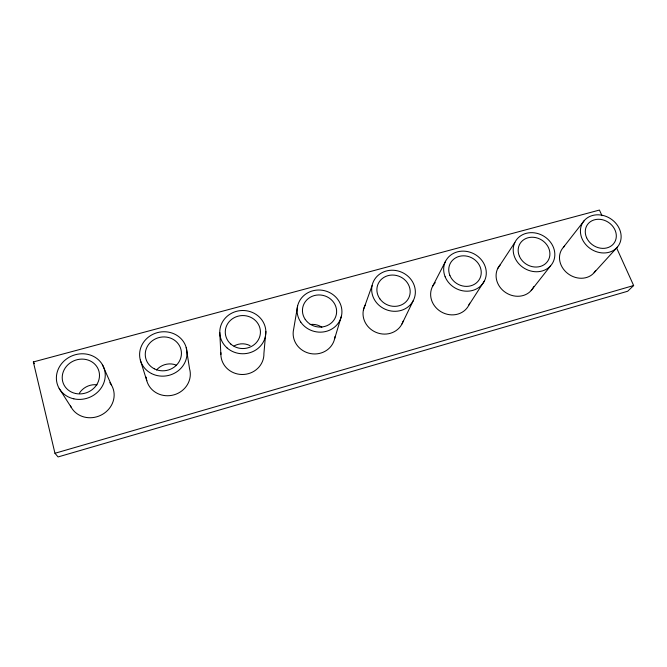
<?xml version="1.0" encoding="UTF-8"?>
<svg xmlns="http://www.w3.org/2000/svg" width="667" height="667" viewBox="0 0 667 667"><rect width="100%" height="100%" fill="white"/><g stroke="black" fill="none" stroke-linecap="round" stroke-linejoin="round"><path stroke-width="1" d="M265.858 331.466L263.915 353.452A21.527 20.377 -1.7 0 1 241.938 374.495A21.527 20.377 -1.7 0 1 220.927 352.71M297.624 305.861L293.647 329.215A21.044 19.827 12.7 0 0 310.747 353.618A21.044 19.827 12.7 0 0 334.992 336.585M334.659 338.628L341.471 315.958M363.407 309.897L372.069 285.626M402.009 323.912L413.298 300.592A22.103 20.268 22.3 0 0 391.629 270.235A22.103 20.268 22.3 0 0 375.604 301.492A22.103 20.268 22.3 0 0 413.298 300.592M432.466 286.602L445.573 261.247M468.934 304.977L484.517 280.782M497.682 268.601L514.849 242.488M563.323 247.407L584.4 220.41M531.174 290.554L550.634 265.766A21.511 18.784 31.1 0 0 536.585 233.233A21.511 18.784 31.1 0 0 514.849 257.629A21.511 18.784 31.1 0 0 550.634 265.766M594.114 272.695L617.334 247.165A21.261 18.076 33.2 0 0 602.76 215.374A21.261 18.076 33.2 0 0 582.241 239.128A21.261 18.076 33.2 0 0 617.334 247.165M616.541 247.79L633.65 285.526L627.689 291.237L58.071 456.937L54.952 453.277L33.35 361.948L599.433 210.063L602.001 215.724M54.952 453.277L633.65 285.526M33.35 361.948L34.476 363.64M59.171 388.452L71.327 407.512M102.326 364.507L111.397 384.942M140.328 360.088L146.79 380.707M186.21 347.499L189.553 368.751A22.203 20.794 -14.9 0 1 171.944 395.331A22.203 20.794 -14.9 0 1 146.156 377.113M219.785 332.441L220.869 354.494M595.698 270.485A19.96 17.225 33.8 0 1 567.659 273.445A19.96 17.225 33.8 0 1 564.599 246.131M109.822 382.691A23.02 21.127 -23.2 0 1 102.593 414.299A23.02 21.127 -23.2 0 1 70.477 405.87M469.676 303.185A20.419 18.518 28.3 0 1 440.995 311.739A20.419 18.518 28.3 0 1 435.251 282.65M403.151 321.127A20.694 19.185 22.6 0 1 376.071 332.374A20.694 19.185 22.6 0 1 365.124 305.186M533.733 286.643A20.177 17.859 31.7 0 1 505.761 292.621A20.177 17.859 31.7 0 1 500.292 264.749M156.57 369.993A16.65 15.624 -15.4 0 1 176.155 365.074M234 346.015A16.15 15.316 -2.1 0 1 250.067 345.648M310.138 324.529A15.791 14.907 12.5 0 1 321.853 327.214M79.44 393.088A17.259 15.866 -23.6 0 1 97.082 384.809M586.643 237.794A16.216 13.79 33.2 0 0 613.407 243.972A16.216 13.79 33.2 0 0 602.334 219.71A16.216 13.79 33.2 0 0 586.643 237.794M519.41 256.253A16.408 14.324 31.1 0 0 546.69 262.506A16.408 14.324 31.1 0 0 536.018 237.677A16.408 14.324 31.1 0 0 519.41 256.253M379.857 298.849A16.858 15.458 22.3 0 0 408.613 298.216A16.858 15.458 22.3 0 0 392.129 275.046A16.858 15.458 22.3 0 0 379.857 298.849M449.85 275.346A16.617 14.891 27.8 0 0 477.689 281.682A16.617 14.891 27.8 0 0 467.442 256.261A16.617 14.891 27.8 0 0 449.85 275.346M445.131 276.763A21.786 19.518 27.8 0 0 481.641 285.017A21.786 19.518 27.8 0 0 468.151 251.701A21.786 19.518 27.8 0 0 445.131 276.763M151.509 373.553A23.795 22.128 -12.8 0 0 187.027 353.202A23.795 22.128 -12.8 0 0 151.409 335.101A23.795 22.128 -12.8 0 0 151.509 373.553M227.047 347.899A23.045 21.627 -0.1 0 0 265.258 337.068A23.045 21.627 -0.1 0 0 236.168 311.422A23.045 21.627 -0.1 0 0 227.047 347.899M154.31 368.809A18.142 16.875 -12.8 0 0 181.432 353.335A18.142 16.875 -12.8 0 0 154.294 339.478A18.142 16.875 -12.8 0 0 154.31 368.809M300.784 322.136A22.495 20.994 13.1 0 0 339.553 321.102A22.495 20.994 13.1 0 0 318.184 290.02A22.495 20.994 13.1 0 0 300.784 322.136M230.79 344.055A17.575 16.492 -0.1 0 0 259.955 335.86A17.575 16.492 -0.1 0 0 237.811 316.25A17.575 16.492 -0.1 0 0 230.79 344.055M73.845 398.841A24.721 22.52 -21.4 0 0 104.586 369.902A24.721 22.52 -21.4 0 0 64.015 361.047A24.721 22.52 -21.4 0 0 73.845 398.841M305.236 319.41A17.159 16.008 13.1 0 0 334.801 318.676A17.159 16.008 13.1 0 0 318.559 294.947A17.159 16.008 13.1 0 0 305.236 319.41M75.504 393.472A18.851 17.175 -21.4 0 0 98.991 371.436A18.851 17.175 -21.4 0 0 68.059 364.632A18.851 17.175 -21.4 0 0 75.504 393.472"/></g></svg>
